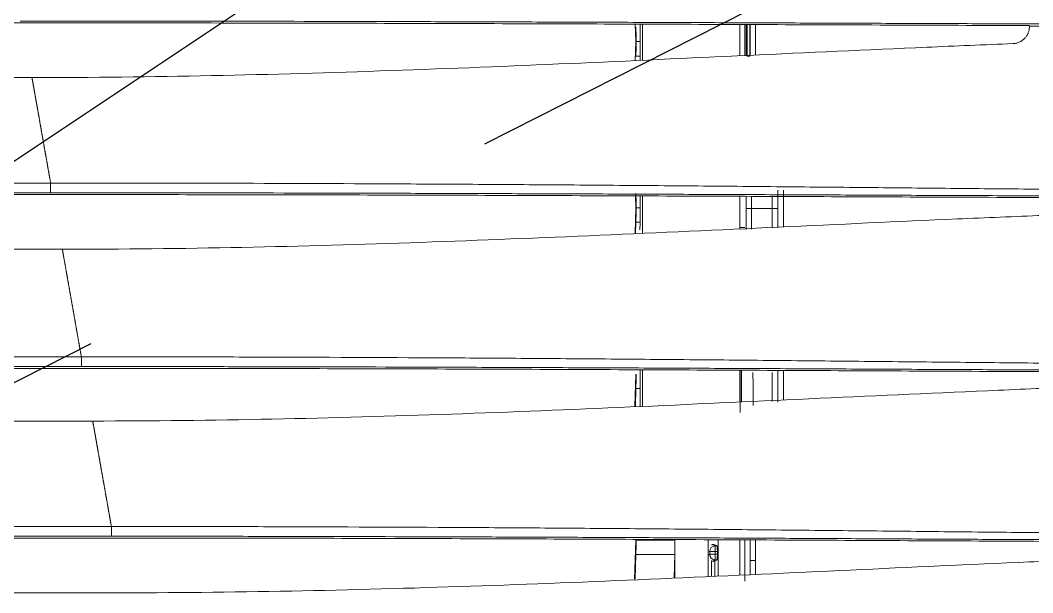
# Model space of a CAD drawing. Header units: inches. Extents: x 3778 to 56227, y -16914 to 35091.
# Drawn here: x 39046.9 to 39138.7, y -10974.3 to -10922.4 of the extents above; entities that cross this region are included whole.
import ezdxf

# ---------------------------------------------------------------- set-up
doc = ezdxf.new("R2010")
doc.units = ezdxf.units.IN
doc.header["$LTSCALE"] = 100
doc.header["$MEASUREMENT"] = 0
doc.linetypes.add('DH-HID2', pattern=[1.2, 0.8, -0.4])
doc.layers.add('2-con', color=2, linetype='Continuous')
doc.layers.add('FU-FURM', color=251, linetype='DH-HID2')
doc.layers.add('mark-B', color=2, linetype='Continuous', lineweight=20)

# ---------------------------------------------------------------- blocks, each defined once
blk = doc.blocks.new('cjscjdeh')
at = {"layer": 'FU-FURM', "color": 8}
for p, q in [((146763.517, 69824.754), (147614.519, 70392.213)), ((147752.518, 70326.214), (146763.517, 69824.754))]:
    blk.add_line(p, q, dxfattribs=at)
blk = doc.blocks.new('무풍1way 일반')
at = {"layer": 'mark-B'}
for p, q in [((-374.704, -83.689), (-234.951, -83.689)), ((-431.054, -88.481), (-431.054, -84.74)), ((-431.054, -88.481), (-431.054, -84.74)), ((-430.593, -85.299), (-430.593, -88.485)), ((-428.625, -88.493), (-428.625, -85.217)), ((-428.315, -85.204), (-428.315, -86.562)), ((-428.014, -86.572), (-428.014, -85.192)), ((-427.719, -88.498), (-427.719, -85.181)), ((-424.707, -88.448), (-424.707, -85.056)), ((-424.63, -85.053), (-424.693, -87.144)), ((-421.178, -87.144), (-421.111, -84.908)), ((-421.165, -88.447), (-421.058, -84.906)), ((-432.025, -86.605), (-432.025, -85.356)), ((-432.025, -86.605), (-432.025, -85.356)), ((-431.523, -85.335), (-431.523, -86.605)), ((-431.523, -85.335), (-431.523, -86.605)), ((-431.523, -86.605), (-432.025, -86.605)), ((-432.025, -86.605), (-432.025, -88.476)), ((-431.523, -86.605), (-432.025, -86.605)), ((-432.025, -86.605), (-432.025, -88.476)), ((-431.523, -88.479), (-431.523, -86.605)), ((-431.523, -88.479), (-431.523, -86.605)), ((-428.315, -86.562), (-428.547, -86.677)), ((-428.363, -86.677), (-428.547, -86.677)), ((-428.127, -86.559), (-428.363, -86.677)), ((-428.363, -86.677), (-428.363, -87.179)), ((-427.719, -87.108), (-427.861, -87.179)), ((-424.693, -87.144), (-421.178, -87.144)), ((-428.555, -87.179), (-428.363, -87.179)), ((-428.555, -87.179), (-428.555, -87.427)), ((-428.363, -87.427), (-428.555, -87.427)), ((-428.547, -87.929), (-428.363, -87.929)), ((-428.547, -87.929), (-428.315, -88.045)), ((-428.363, -87.179), (-427.861, -87.179)), ((-428.363, -87.179), (-428.363, -87.427)), ((-427.861, -87.427), (-428.363, -87.427)), ((-428.363, -87.427), (-428.363, -87.929)), ((-428.363, -87.929), (-428.127, -88.047)), ((-427.861, -87.179), (-427.861, -87.427)), ((-427.861, -87.427), (-427.719, -87.498)), ((-424.707, -88.448), (-421.192, -88.448)), ((-235.049, -88.645), (-373.828, -88.645)), ((-373.642, -88.811), (373.642, -88.811)), ((373.642, -89.695), (-373.642, -89.695)), ((-371.951, -99.253), (-234.951, -99.253)), ((-430.617, -103.856), (-430.617, -100.026)), ((-430.617, -103.856), (-430.617, -100.026)), ((-421.772, -103.896), (-421.772, -100.613)), ((-421.553, -103.897), (-421.553, -100.604)), ((-421.178, -102.206), (-421.129, -100.586)), ((-421.165, -103.509), (-421.077, -100.584)), ((-434.542, -101.149), (-434.542, -103.838)), ((-434.542, -101.149), (-434.542, -103.838)), ((-434.04, -103.84), (-434.04, -101.126)), ((-434.04, -103.84), (-434.04, -101.126)), ((-430.746, -100.981), (-430.741, -103.855)), ((-430.746, -100.981), (-430.741, -103.855)), ((-430.593, -100.976), (-430.593, -103.856)), ((-430.617, -102.203), (-430.593, -102.227)), ((-421.553, -102.206), (-421.178, -102.206)), ((-235.051, -104.024), (-371.108, -104.024)), ((-370.922, -104.189), (370.922, -104.189)), ((370.922, -105.072), (-370.922, -105.072)), ((-369.199, -114.817), (-234.951, -114.817)), ((-421.772, -119.655), (-421.772, -116.29)), ((-421.178, -117.268), (-421.148, -116.264)), ((-421.165, -118.571), (-421.095, -116.262)), ((-434.542, -116.836), (-434.542, -120.162)), ((-434.542, -116.836), (-434.542, -120.162)), ((-434.04, -120.162), (-434.04, -116.813)), ((-434.04, -120.162), (-434.04, -116.813)), ((-431.054, -116.79), (-430.593, -116.79)), ((-431.054, -116.79), (-430.593, -116.79)), ((-430.593, -116.66), (-430.593, -119.619)), ((-421.553, -119.656), (-421.553, -117.133)), ((-421.553, -117.268), (-421.178, -117.268)), ((-421.522, -116.57), (-421.54, -116.778)), ((-433.53, -118.502), (-434.032, -118.502)), ((-434.032, -118.502), (-434.032, -119.604)), ((-433.53, -118.502), (-434.032, -118.502)), ((-434.032, -118.502), (-434.032, -119.604)), ((-433.53, -119.606), (-433.53, -118.502)), ((-431.662, -118.502), (-433.53, -118.502)), ((-433.53, -119.606), (-433.53, -118.502)), ((-431.662, -118.502), (-433.53, -118.502)), ((-431.662, -118.502), (-431.662, -119.613)), ((-431.662, -118.502), (-431.16, -118.502)), ((-431.662, -118.502), (-431.662, -119.613)), ((-431.662, -118.502), (-431.16, -118.502)), ((-431.16, -119.615), (-431.16, -118.502)), ((-431.16, -119.615), (-431.16, -118.502)), ((-421.553, -118.572), (-421.192, -118.572)), ((-421.132, -119.656), (-421.165, -118.571)), ((-235.049, -119.773), (-368.323, -119.773)), ((-368.136, -119.939), (368.136, -119.939)), ((368.136, -120.823), (-368.136, -120.823)), ((-366.446, -130.381), (-234.951, -130.381)), ((-421.772, -135.221), (-421.772, -131.968)), ((-421.553, -135.221), (-421.553, -131.958)), ((-421.165, -133.633), (-421.114, -131.939)), ((-432.025, -132.41), (-432.025, -135.182)), ((-432.025, -132.41), (-432.025, -135.182)), ((-431.523, -135.184), (-431.523, -132.388)), ((-431.523, -135.184), (-431.523, -132.388)), ((-431.265, -132.305), (-431.493, -132.305)), ((-431.265, -132.305), (-431.493, -132.305)), ((-431.493, -132.311), (-431.493, -135.184)), ((-431.493, -132.311), (-431.493, -135.184)), ((-431.265, -135.185), (-431.265, -132.305)), ((-431.265, -135.185), (-431.265, -132.305)), ((-431.247, -132.376), (-431.247, -135.185)), ((-431.247, -132.376), (-431.247, -135.185)), ((-431.16, -135.185), (-431.16, -132.372)), ((-431.16, -135.185), (-431.16, -132.372)), ((-431.054, -135.186), (-431.054, -132.367)), ((-431.054, -135.186), (-431.054, -132.367)), ((-430.593, -132.349), (-430.593, -135.189)), ((-421.553, -132.33), (-421.178, -132.33)), ((-421.553, -133.634), (-421.192, -133.634)), ((-421.117, -135.222), (-421.165, -133.633)), ((-235.049, -135.337), (-365.57, -135.337))]:
    blk.add_line(p, q, dxfattribs=at)
for centre, major_axis, ratio, start_param, end_param in [((-428.363, -87.179), (0.225, -0.449), 0.99981, 1.107255, 2.677899), ((-424.68, -88.448), (0, -1.506), 0.017455, 3.665191, 4.712389), ((-421.165, -88.448), (0, -1.506), 0.017455, 3.665191, 4.712389), ((-428.363, -87.427), (-0.225, -0.449), 0.99981, 0.463693, 2.034337), ((-432.068, -112.86), (0, -18.575), 0.017916, 2.089076, 2.28753), ((-432.068, -112.86), (0, -18.575), 0.017916, 2.089076, 2.28753), ((-434.041, -112.86), (0, -18.073), 0.000394, 2.098791, 2.290284), ((-434.041, -112.86), (0, -18.073), 0.000394, 2.098791, 2.290284), ((-433.539, -112.86), (0, 18.575), 0.000394, 5.23084, 5.404171), ((-433.539, -112.86), (0, 18.575), 0.000394, 5.23084, 5.404171), ((-421.165, -103.51), (0, -1.506), 0.017455, 3.665191, 4.712389), ((-434.036, -118.502), (0, -9.539), 0.000394, 1.570796, 1.751471), ((-434.036, -118.502), (0, -9.539), 0.000394, 1.570796, 1.751471), ((-433.534, -118.502), (0, 10.041), 0.000394, 4.712389, 4.887435), ((-433.534, -118.502), (0, 10.041), 0.000394, 4.712389, 4.887435), ((-431.846, -118.502), (0, -10.041), 0.018308, 1.570796, 1.757918), ((-431.846, -118.502), (0, -10.041), 0.018308, 1.570796, 1.757918), ((-431.344, -118.502), (0, -10.543), 0.017455, 1.570796, 1.751234), ((-431.344, -118.502), (0, -10.543), 0.017455, 1.570796, 1.751234), ((-421.165, -118.572), (0, -1.506), 0.017455, 3.665191, 4.712389), ((-421.165, -118.572), (0, -1.506), 0.017455, 4.712389, 5.759587), ((-421.165, -133.634), (0, -1.506), 0.017455, 3.665191, 4.712389), ((-421.165, -133.634), (0, -1.506), 0.017455, 4.712389, 5.759587)]:
    blk.add_ellipse(centre, major_axis=major_axis, ratio=ratio, start_param=start_param, end_param=end_param, dxfattribs=at)
for points, knots in [([(-374.704, -83.689), (-380.127, -83.689), (-390.972, -83.815), (-407.212, -84.286), (-423.421, -84.945), (-439.611, -85.698), (-453.003, -86.32), (-461.005, -86.658), (-463.608, -86.762)], [0, 0, 0, 0, 0.182428, 0.364856, 0.547284, 0.729713, 0.912141, 1, 1, 1, 1]), ([(-428.546, -86.677), (-428.547, -86.677), (-428.547, -86.677), (-428.547, -86.678), (-428.547, -86.679), (-428.547, -86.68), (-428.547, -86.681), (-428.548, -86.682), (-428.548, -86.684), (-428.548, -86.685), (-428.548, -86.687), (-428.548, -86.689), (-428.548, -86.692), (-428.549, -86.694), (-428.549, -86.697), (-428.549, -86.699), (-428.549, -86.702), (-428.549, -86.705), (-428.549, -86.708), (-428.55, -86.712), (-428.55, -86.715), (-428.55, -86.718), (-428.55, -86.722), (-428.55, -86.726), (-428.55, -86.729), (-428.55, -86.733), (-428.551, -86.737), (-428.551, -86.741), (-428.551, -86.745), (-428.551, -86.749), (-428.551, -86.753), (-428.551, -86.758), (-428.551, -86.762), (-428.551, -86.766), (-428.552, -86.77), (-428.552, -86.774), (-428.552, -86.779), (-428.552, -86.783), (-428.552, -86.787), (-428.552, -86.792), (-428.552, -86.796), (-428.552, -86.8), (-428.552, -86.805), (-428.552, -86.809), (-428.552, -86.813), (-428.553, -86.817), (-428.553, -86.822), (-428.553, -86.83), (-428.553, -86.843), (-428.553, -86.862), (-428.554, -86.881), (-428.554, -86.9), (-428.554, -86.92), (-428.554, -86.94), (-428.554, -86.961), (-428.555, -86.982), (-428.555, -87.004), (-428.555, -87.025), (-428.555, -87.047), (-428.555, -87.069), (-428.555, -87.091), (-428.555, -87.113), (-428.555, -87.135), (-428.555, -87.157), (-428.555, -87.172), (-428.555, -87.179)], [0, 0, 0, 0, 0.014183, 0.028219, 0.042108, 0.055849, 0.069444, 0.082891, 0.09619, 0.109343, 0.122348, 0.135206, 0.147917, 0.160481, 0.172897, 0.185166, 0.197288, 0.209263, 0.22109, 0.23277, 0.244303, 0.255689, 0.266927, 0.278018, 0.288962, 0.299759, 0.310409, 0.320911, 0.331266, 0.341473, 0.351534, 0.361447, 0.371213, 0.380832, 0.390304, 0.399628, 0.408805, 0.417835, 0.426717, 0.435453, 0.444041, 0.452482, 0.460775, 0.468922, 0.476921, 0.484773, 0.492478, 0.500035, 0.530939, 0.561655, 0.592185, 0.622529, 0.652685, 0.682655, 0.712438, 0.742034, 0.771443, 0.800666, 0.829702, 0.858552, 0.887215, 0.915691, 0.943981, 0.972084, 1, 1, 1, 1]), ([(-428.315, -86.562), (-428.315, -86.561), (-428.31, -86.561), (-428.292, -86.561), (-428.279, -86.561), (-428.246, -86.56), (-428.225, -86.56), (-428.18, -86.56), (-428.154, -86.559), (-428.127, -86.559)], [0, 0, 0, 0, 0.25, 0.25, 0.5, 0.5, 0.75, 0.75, 1, 1, 1, 1]), ([(-428.127, -86.559), (-428.125, -86.559), (-428.12, -86.559), (-428.113, -86.559), (-428.106, -86.56), (-428.098, -86.561), (-428.089, -86.561), (-428.08, -86.562), (-428.07, -86.564), (-428.057, -86.566), (-428.043, -86.568), (-428.028, -86.57), (-428.019, -86.571), (-428.014, -86.572)], [0, 0, 0, 0, 0.060365, 0.124378, 0.192073, 0.263482, 0.338628, 0.417534, 0.500218, 0.625066, 0.749977, 0.874955, 1, 1, 1, 1]), ([(-428.555, -87.427), (-428.555, -87.431), (-428.555, -87.438), (-428.555, -87.449), (-428.555, -87.459), (-428.555, -87.47), (-428.555, -87.481), (-428.555, -87.491), (-428.555, -87.502), (-428.555, -87.513), (-428.555, -87.523), (-428.555, -87.534), (-428.555, -87.545), (-428.555, -87.555), (-428.555, -87.566), (-428.555, -87.577), (-428.555, -87.587), (-428.555, -87.598), (-428.555, -87.608), (-428.555, -87.619), (-428.554, -87.629), (-428.554, -87.639), (-428.554, -87.649), (-428.554, -87.66), (-428.554, -87.67), (-428.554, -87.68), (-428.554, -87.689), (-428.554, -87.699), (-428.554, -87.709), (-428.554, -87.718), (-428.553, -87.728), (-428.553, -87.737), (-428.553, -87.746), (-428.553, -87.755), (-428.553, -87.764), (-428.553, -87.772), (-428.553, -87.781), (-428.553, -87.79), (-428.552, -87.799), (-428.552, -87.808), (-428.552, -87.817), (-428.552, -87.826), (-428.552, -87.835), (-428.551, -87.843), (-428.551, -87.852), (-428.551, -87.861), (-428.551, -87.869), (-428.55, -87.877), (-428.55, -87.885), (-428.55, -87.892), (-428.549, -87.899), (-428.549, -87.906), (-428.549, -87.911), (-428.548, -87.916), (-428.548, -87.921), (-428.548, -87.924), (-428.547, -87.927), (-428.547, -87.929), (-428.547, -87.929), (-428.546, -87.929)], [0, 0, 0, 0, 0.013534, 0.027113, 0.040736, 0.054403, 0.068114, 0.081869, 0.095669, 0.109512, 0.1234, 0.137332, 0.151308, 0.165329, 0.179393, 0.193502, 0.207655, 0.221852, 0.236093, 0.250379, 0.264708, 0.279082, 0.2935, 0.307962, 0.322469, 0.337019, 0.351614, 0.366253, 0.380936, 0.395664, 0.410435, 0.425251, 0.440111, 0.455015, 0.469964, 0.484956, 0.499993, 0.515958, 0.532567, 0.54982, 0.567717, 0.586258, 0.605443, 0.625272, 0.645746, 0.666863, 0.688625, 0.71103, 0.73408, 0.757774, 0.782112, 0.807094, 0.83272, 0.85899, 0.885904, 0.913462, 0.941664, 0.97051, 1, 1, 1, 1]), ([(-428.127, -88.047), (-428.154, -88.047), (-428.18, -88.047), (-428.225, -88.047), (-428.246, -88.046), (-428.279, -88.046), (-428.292, -88.046), (-428.31, -88.045), (-428.315, -88.045), (-428.315, -88.045)], [0, 0, 0, 0, 0.25, 0.25, 0.5, 0.5, 0.75, 0.75, 1, 1, 1, 1]), ([(-428.014, -88.035), (-428.017, -88.035), (-428.022, -88.036), (-428.03, -88.037), (-428.039, -88.038), (-428.047, -88.039), (-428.055, -88.04), (-428.063, -88.042), (-428.072, -88.043), (-428.083, -88.045), (-428.094, -88.046), (-428.105, -88.047), (-428.116, -88.047), (-428.123, -88.047), (-428.127, -88.047)], [0, 0, 0, 0, 0.071251, 0.142546, 0.213886, 0.285274, 0.35671, 0.428197, 0.499737, 0.60017, 0.70031, 0.80026, 0.900123, 1, 1, 1, 1]), ([(-373.642, -89.695), (-373.727, -89.695), (-373.812, -89.695), (-373.982, -89.695), (-374.238, -89.695), (-374.834, -89.695), (-376.026, -89.695), (-378.409, -89.694), (-380.452, -89.691), (-384.537, -89.685), (-387.259, -89.678), (-395.426, -89.653), (-400.868, -89.629), (-409.028, -89.581), (-411.748, -89.563), (-417.186, -89.525), (-419.905, -89.504), (-425.342, -89.459), (-428.06, -89.434), (-433.494, -89.384), (-436.211, -89.357), (-441.644, -89.303), (-444.361, -89.274), (-449.794, -89.218), (-452.51, -89.189), (-457.943, -89.133), (-460.66, -89.105), (-466.095, -89.052), (-468.813, -89.027), (-476.967, -88.956), (-482.406, -88.916), (-490.569, -88.873), (-493.29, -88.862), (-498.736, -88.846), (-501.46, -88.841), (-504.185, -88.841)], [0, 0, 0, 0, 0.001953, 0.001953, 0.003906, 0.007812, 0.015625, 0.03125, 0.0625, 0.0625, 0.125, 0.125, 0.25, 0.25, 0.3125, 0.3125, 0.375, 0.375, 0.4375, 0.4375, 0.5, 0.5, 0.5625, 0.5625, 0.625, 0.625, 0.6875, 0.6875, 0.75, 0.75, 0.875, 0.875, 0.9375, 0.9375, 1, 1, 1, 1]), ([(-491.123, -88.372), (-486.221, -88.382), (-481.323, -88.398), (-471.532, -88.436), (-466.64, -88.458), (-459.302, -88.494), (-456.857, -88.506), (-451.967, -88.532), (-449.522, -88.544), (-444.633, -88.57), (-442.188, -88.583), (-437.298, -88.609), (-432.408, -88.634), (-427.517, -88.659), (-422.625, -88.682), (-420.179, -88.693), (-415.285, -88.714), (-412.837, -88.725), (-407.942, -88.743), (-405.494, -88.752), (-398.148, -88.776), (-393.25, -88.789), (-385.899, -88.802), (-383.449, -88.805), (-378.546, -88.81), (-376.094, -88.811), (-373.642, -88.811)], [0, 0, 0, 0, 0.125, 0.125, 0.25, 0.25, 0.3125, 0.3125, 0.375, 0.375, 0.4375, 0.4375, 0.5, 0.5625, 0.5625, 0.625, 0.625, 0.6875, 0.6875, 0.75, 0.75, 0.875, 0.875, 0.9375, 0.9375, 1, 1, 1, 1]), ([(-465.062, -88.315), (-461.263, -88.332), (-457.464, -88.35), (-449.868, -88.388), (-446.07, -88.407), (-438.475, -88.445), (-434.677, -88.464), (-427.08, -88.501), (-423.281, -88.519), (-415.681, -88.551), (-411.88, -88.566), (-404.276, -88.593), (-400.473, -88.605), (-392.864, -88.624), (-389.058, -88.632), (-383.347, -88.64), (-381.443, -88.642), (-377.636, -88.644), (-375.732, -88.645), (-373.828, -88.645)], [0, 0, 0, 0, 0.125, 0.125, 0.25, 0.25, 0.375, 0.375, 0.5, 0.5, 0.625, 0.625, 0.75, 0.75, 0.875, 0.875, 0.9375, 0.9375, 1, 1, 1, 1]), ([(-373.642, -88.811), (-373.642, -88.815), (-373.642, -88.825), (-373.642, -88.861), (-373.642, -88.886), (-373.642, -88.946), (-373.642, -88.983), (-373.642, -89.064), (-373.642, -89.109), (-373.642, -89.203), (-373.642, -89.252), (-373.642, -89.352), (-373.642, -89.401), (-373.642, -89.497), (-373.642, -89.542), (-373.642, -89.626), (-373.642, -89.663), (-373.642, -89.695)], [0, 0, 0, 0, 0.125, 0.125, 0.25, 0.25, 0.375, 0.375, 0.5, 0.5, 0.625, 0.625, 0.75, 0.75, 0.875, 0.875, 1, 1, 1, 1]), ([(-373.642, -89.695), (-373.637, -89.726), (-373.626, -89.787), (-373.609, -89.879), (-373.593, -89.97), (-373.577, -90.062), (-373.561, -90.153), (-373.545, -90.244), (-373.529, -90.334), (-373.513, -90.425), (-373.497, -90.515), (-373.481, -90.605), (-373.465, -90.695), (-373.449, -90.785), (-373.433, -90.875), (-373.418, -90.964), (-373.402, -91.053), (-373.386, -91.142), (-373.37, -91.231), (-373.355, -91.319), (-373.339, -91.408), (-373.323, -91.496), (-373.308, -91.584), (-373.292, -91.671), (-373.277, -91.759), (-373.261, -91.846), (-373.246, -91.934), (-373.231, -92.021), (-373.215, -92.107), (-373.2, -92.194), (-373.185, -92.28), (-373.169, -92.367), (-373.154, -92.453), (-373.139, -92.538), (-373.124, -92.624), (-373.109, -92.709), (-373.094, -92.795), (-373.079, -92.88), (-373.064, -92.964), (-373.049, -93.049), (-373.034, -93.133), (-373.019, -93.218), (-373.004, -93.302), (-372.989, -93.386), (-372.974, -93.469), (-372.96, -93.553), (-372.945, -93.636), (-372.93, -93.719), (-372.916, -93.802), (-372.901, -93.885), (-372.886, -93.967), (-372.872, -94.049), (-372.857, -94.131), (-372.843, -94.213), (-372.828, -94.295), (-372.814, -94.376), (-372.8, -94.458), (-372.785, -94.539), (-372.771, -94.62), (-372.757, -94.701), (-372.742, -94.781), (-372.728, -94.861), (-372.714, -94.941), (-372.7, -95.021), (-372.686, -95.101), (-372.672, -95.181), (-372.658, -95.26), (-372.644, -95.339), (-372.63, -95.418), (-372.616, -95.497), (-372.602, -95.575), (-372.588, -95.654), (-372.574, -95.732), (-372.56, -95.81), (-372.547, -95.888), (-372.533, -95.965), (-372.519, -96.043), (-372.506, -96.12), (-372.492, -96.197), (-372.478, -96.274), (-372.465, -96.35), (-372.451, -96.427), (-372.438, -96.503), (-372.424, -96.579), (-372.411, -96.655), (-372.398, -96.73), (-372.384, -96.806), (-372.371, -96.881), (-372.358, -96.956), (-372.345, -97.031), (-372.331, -97.105), (-372.318, -97.18), (-372.305, -97.254), (-372.292, -97.328), (-372.279, -97.402), (-372.266, -97.476), (-372.253, -97.549), (-372.24, -97.622), (-372.227, -97.695), (-372.214, -97.768), (-372.201, -97.841), (-372.188, -97.913), (-372.176, -97.986), (-372.163, -98.058), (-372.15, -98.13), (-372.137, -98.201), (-372.125, -98.273), (-372.112, -98.344), (-372.1, -98.415), (-372.087, -98.486), (-372.075, -98.557), (-372.062, -98.628), (-372.05, -98.698), (-372.037, -98.768), (-372.025, -98.838), (-372.013, -98.908), (-372, -98.977), (-371.988, -99.047), (-371.976, -99.116), (-371.964, -99.185), (-371.955, -99.23), (-371.951, -99.253)], [0, 0, 0, 0, 0.008436, 0.01687, 0.025302, 0.033734, 0.042163, 0.050592, 0.059019, 0.067445, 0.075869, 0.084292, 0.092714, 0.101135, 0.109554, 0.117972, 0.126389, 0.134805, 0.14322, 0.151634, 0.160046, 0.168458, 0.176868, 0.185278, 0.193686, 0.202094, 0.2105, 0.218906, 0.227311, 0.235715, 0.244118, 0.252521, 0.260922, 0.269323, 0.277723, 0.286122, 0.294521, 0.302919, 0.311316, 0.319713, 0.328109, 0.336505, 0.3449, 0.353294, 0.361688, 0.370082, 0.378475, 0.386867, 0.395259, 0.403651, 0.412043, 0.420434, 0.428825, 0.437215, 0.445606, 0.453996, 0.462386, 0.470775, 0.479165, 0.487554, 0.495943, 0.504333, 0.512722, 0.521111, 0.5295, 0.537889, 0.546278, 0.554667, 0.563056, 0.571445, 0.579835, 0.588225, 0.596614, 0.605004, 0.613394, 0.621785, 0.630176, 0.638567, 0.646958, 0.65535, 0.663742, 0.672134, 0.680527, 0.68892, 0.697314, 0.705708, 0.714103, 0.722498, 0.730894, 0.73929, 0.747687, 0.756085, 0.764483, 0.772882, 0.781282, 0.789683, 0.798084, 0.806486, 0.814888, 0.823292, 0.831696, 0.840102, 0.848508, 0.856915, 0.865323, 0.873732, 0.882142, 0.890553, 0.898965, 0.907378, 0.915793, 0.924208, 0.932624, 0.941042, 0.949461, 0.957881, 0.966302, 0.974725, 0.983148, 0.991574, 1, 1, 1, 1]), ([(-371.951, -99.253), (-377.376, -99.253), (-388.224, -99.379), (-404.466, -99.85), (-420.673, -100.509), (-436.858, -101.262), (-450.248, -101.884), (-458.251, -102.222), (-460.855, -102.326)], [0, 0, 0, 0, 0.182418, 0.364836, 0.547254, 0.729672, 0.91209, 1, 1, 1, 1]), ([(-370.922, -105.072), (-371.007, -105.072), (-371.093, -105.072), (-371.263, -105.072), (-371.519, -105.072), (-372.115, -105.072), (-373.308, -105.072), (-375.693, -105.071), (-377.738, -105.068), (-381.826, -105.062), (-384.551, -105.056), (-392.724, -105.031), (-398.171, -105.007), (-406.339, -104.961), (-409.062, -104.944), (-414.506, -104.906), (-417.227, -104.885), (-422.669, -104.841), (-425.39, -104.818), (-430.83, -104.769), (-433.55, -104.743), (-438.989, -104.69), (-441.708, -104.662), (-447.147, -104.607), (-449.866, -104.579), (-455.306, -104.524), (-458.025, -104.497), (-463.466, -104.446), (-466.187, -104.421), (-474.35, -104.352), (-479.793, -104.313), (-487.964, -104.272), (-490.688, -104.261), (-496.139, -104.246), (-498.865, -104.242), (-501.592, -104.241)], [0, 0, 0, 0, 0.001953, 0.001953, 0.003906, 0.007812, 0.015625, 0.03125, 0.0625, 0.0625, 0.125, 0.125, 0.25, 0.25, 0.3125, 0.3125, 0.375, 0.375, 0.4375, 0.4375, 0.5, 0.5, 0.5625, 0.5625, 0.625, 0.625, 0.6875, 0.6875, 0.75, 0.75, 0.875, 0.875, 0.9375, 0.9375, 1, 1, 1, 1]), ([(-488.382, -103.771), (-483.482, -103.781), (-478.585, -103.796), (-468.796, -103.832), (-463.904, -103.853), (-456.567, -103.887), (-454.122, -103.899), (-449.233, -103.923), (-446.788, -103.935), (-441.899, -103.959), (-437.01, -103.984), (-429.675, -104.02), (-424.785, -104.043), (-419.893, -104.066), (-417.447, -104.076), (-412.554, -104.097), (-410.107, -104.106), (-405.213, -104.124), (-402.765, -104.133), (-395.421, -104.155), (-390.524, -104.168), (-383.176, -104.18), (-380.726, -104.183), (-375.825, -104.188), (-373.374, -104.189), (-370.922, -104.189)], [0, 0, 0, 0, 0.125, 0.125, 0.25, 0.25, 0.3125, 0.3125, 0.375, 0.375, 0.4375, 0.5, 0.5625, 0.5625, 0.625, 0.625, 0.6875, 0.6875, 0.75, 0.75, 0.875, 0.875, 0.9375, 0.9375, 1, 1, 1, 1]), ([(-462.299, -103.709), (-458.5, -103.725), (-454.703, -103.743), (-447.11, -103.778), (-443.314, -103.796), (-435.721, -103.833), (-431.925, -103.851), (-424.331, -103.885), (-420.533, -103.902), (-412.936, -103.933), (-409.137, -103.948), (-401.537, -103.974), (-397.736, -103.985), (-390.132, -104.003), (-386.328, -104.011), (-381.572, -104.017), (-380.621, -104.018), (-378.718, -104.02), (-377.767, -104.021), (-374.913, -104.023), (-373.01, -104.024), (-371.108, -104.024)], [0, 0, 0, 0, 0.125, 0.125, 0.25, 0.25, 0.375, 0.375, 0.5, 0.5, 0.625, 0.625, 0.75, 0.75, 0.875, 0.875, 0.90625, 0.90625, 0.9375, 0.9375, 1, 1, 1, 1]), ([(-370.922, -104.189), (-370.922, -104.193), (-370.922, -104.203), (-370.922, -104.239), (-370.922, -104.263), (-370.922, -104.324), (-370.922, -104.36), (-370.922, -104.441), (-370.922, -104.486), (-370.922, -104.58), (-370.922, -104.629), (-370.922, -104.728), (-370.922, -104.778), (-370.922, -104.873), (-370.922, -104.919), (-370.922, -105.002), (-370.922, -105.04), (-370.922, -105.072)], [0, 0, 0, 0, 0.125, 0.125, 0.25, 0.25, 0.375, 0.375, 0.5, 0.5, 0.625, 0.625, 0.75, 0.75, 0.875, 0.875, 1, 1, 1, 1]), ([(-370.922, -105.072), (-370.917, -105.104), (-370.906, -105.166), (-370.889, -105.26), (-370.873, -105.353), (-370.856, -105.446), (-370.84, -105.539), (-370.823, -105.632), (-370.807, -105.725), (-370.79, -105.817), (-370.774, -105.91), (-370.758, -106.002), (-370.742, -106.093), (-370.725, -106.185), (-370.709, -106.277), (-370.693, -106.368), (-370.677, -106.459), (-370.661, -106.55), (-370.645, -106.64), (-370.629, -106.731), (-370.613, -106.821), (-370.597, -106.911), (-370.581, -107.001), (-370.565, -107.09), (-370.55, -107.18), (-370.534, -107.269), (-370.518, -107.358), (-370.502, -107.446), (-370.487, -107.535), (-370.471, -107.623), (-370.455, -107.712), (-370.44, -107.8), (-370.424, -107.887), (-370.409, -107.975), (-370.393, -108.062), (-370.378, -108.149), (-370.363, -108.236), (-370.347, -108.323), (-370.332, -108.41), (-370.317, -108.496), (-370.301, -108.582), (-370.286, -108.668), (-370.271, -108.754), (-370.256, -108.839), (-370.241, -108.925), (-370.226, -109.01), (-370.211, -109.095), (-370.196, -109.18), (-370.181, -109.264), (-370.166, -109.348), (-370.151, -109.433), (-370.136, -109.516), (-370.121, -109.6), (-370.107, -109.684), (-370.092, -109.767), (-370.077, -109.85), (-370.063, -109.933), (-370.048, -110.016), (-370.033, -110.098), (-370.019, -110.181), (-370.004, -110.263), (-369.99, -110.345), (-369.975, -110.426), (-369.961, -110.508), (-369.947, -110.589), (-369.932, -110.67), (-369.918, -110.751), (-369.904, -110.832), (-369.889, -110.912), (-369.875, -110.992), (-369.861, -111.072), (-369.847, -111.152), (-369.833, -111.232), (-369.819, -111.311), (-369.805, -111.391), (-369.791, -111.47), (-369.777, -111.549), (-369.763, -111.627), (-369.749, -111.706), (-369.735, -111.784), (-369.721, -111.862), (-369.708, -111.94), (-369.694, -112.017), (-369.68, -112.095), (-369.667, -112.172), (-369.653, -112.249), (-369.639, -112.326), (-369.626, -112.403), (-369.612, -112.479), (-369.599, -112.555), (-369.585, -112.631), (-369.572, -112.707), (-369.559, -112.783), (-369.545, -112.858), (-369.532, -112.933), (-369.519, -113.008), (-369.505, -113.083), (-369.492, -113.158), (-369.479, -113.232), (-369.466, -113.306), (-369.453, -113.38), (-369.44, -113.454), (-369.427, -113.528), (-369.414, -113.601), (-369.401, -113.674), (-369.388, -113.747), (-369.375, -113.82), (-369.362, -113.892), (-369.349, -113.965), (-369.337, -114.037), (-369.324, -114.109), (-369.311, -114.181), (-369.299, -114.252), (-369.286, -114.324), (-369.273, -114.395), (-369.261, -114.466), (-369.248, -114.536), (-369.236, -114.607), (-369.223, -114.677), (-369.211, -114.747), (-369.203, -114.794), (-369.199, -114.817)], [0, 0, 0, 0, 0.008438, 0.016875, 0.02531, 0.033743, 0.042175, 0.050606, 0.059035, 0.067462, 0.075889, 0.084314, 0.092737, 0.10116, 0.109581, 0.118001, 0.126419, 0.134836, 0.143253, 0.151668, 0.160081, 0.168494, 0.176906, 0.185317, 0.193726, 0.202135, 0.210542, 0.218949, 0.227355, 0.235759, 0.244163, 0.252566, 0.260968, 0.26937, 0.27777, 0.28617, 0.294569, 0.302968, 0.311365, 0.319762, 0.328159, 0.336554, 0.344949, 0.353344, 0.361738, 0.370132, 0.378525, 0.386917, 0.395309, 0.403701, 0.412092, 0.420483, 0.428874, 0.437264, 0.445654, 0.454044, 0.462434, 0.470823, 0.479212, 0.487601, 0.49599, 0.504379, 0.512767, 0.521156, 0.529544, 0.537933, 0.546321, 0.55471, 0.563098, 0.571487, 0.579875, 0.588264, 0.596653, 0.605043, 0.613432, 0.621822, 0.630212, 0.638602, 0.646992, 0.655383, 0.663774, 0.672166, 0.680558, 0.68895, 0.697343, 0.705737, 0.71413, 0.722525, 0.73092, 0.739315, 0.747711, 0.756108, 0.764506, 0.772904, 0.781303, 0.789702, 0.798102, 0.806503, 0.814905, 0.823308, 0.831712, 0.840116, 0.848521, 0.856928, 0.865335, 0.873743, 0.882152, 0.890562, 0.898974, 0.907386, 0.915799, 0.924214, 0.93263, 0.941047, 0.949465, 0.957884, 0.966305, 0.974727, 0.98315, 0.991574, 1, 1, 1, 1]), ([(-369.199, -114.817), (-374.625, -114.817), (-385.477, -114.943), (-401.72, -115.414), (-417.924, -116.073), (-434.105, -116.826), (-447.493, -117.448), (-455.497, -117.786), (-458.102, -117.89)], [0, 0, 0, 0, 0.182407, 0.364815, 0.547222, 0.72963, 0.912037, 1, 1, 1, 1]), ([(-421.54, -116.778), (-421.54, -116.781), (-421.54, -116.785), (-421.541, -116.793), (-421.542, -116.801), (-421.542, -116.808), (-421.543, -116.816), (-421.543, -116.824), (-421.544, -116.833), (-421.544, -116.841), (-421.545, -116.849), (-421.545, -116.857), (-421.546, -116.866), (-421.546, -116.875), (-421.547, -116.883), (-421.547, -116.892), (-421.548, -116.901), (-421.548, -116.91), (-421.548, -116.919), (-421.549, -116.928), (-421.549, -116.937), (-421.549, -116.946), (-421.55, -116.955), (-421.55, -116.964), (-421.55, -116.974), (-421.551, -116.983), (-421.551, -116.992), (-421.551, -117.001), (-421.551, -117.011), (-421.551, -117.02), (-421.552, -117.03), (-421.552, -117.039), (-421.552, -117.048), (-421.552, -117.058), (-421.552, -117.067), (-421.552, -117.077), (-421.552, -117.086), (-421.553, -117.096), (-421.553, -117.105), (-421.553, -117.114), (-421.553, -117.124), (-421.553, -117.13), (-421.553, -117.133)], [0, 0, 0, 0, 0.026365, 0.052659, 0.078883, 0.105036, 0.131119, 0.157131, 0.183073, 0.208944, 0.234745, 0.260475, 0.286136, 0.311726, 0.337246, 0.362696, 0.388076, 0.413386, 0.438627, 0.463797, 0.488898, 0.513928, 0.53889, 0.563781, 0.588603, 0.613356, 0.638039, 0.662653, 0.687198, 0.711673, 0.736079, 0.760416, 0.784684, 0.808883, 0.833013, 0.857074, 0.881067, 0.904991, 0.928846, 0.952632, 0.97635, 1, 1, 1, 1]), ([(-368.136, -120.823), (-368.221, -120.823), (-368.307, -120.823), (-368.477, -120.823), (-368.732, -120.823), (-369.328, -120.823), (-370.519, -120.823), (-372.901, -120.822), (-374.942, -120.82), (-379.025, -120.814), (-381.746, -120.808), (-389.909, -120.786), (-395.349, -120.764), (-403.508, -120.721), (-406.227, -120.706), (-411.665, -120.671), (-414.384, -120.652), (-419.821, -120.611), (-422.539, -120.589), (-427.974, -120.543), (-430.691, -120.519), (-436.125, -120.469), (-438.842, -120.443), (-444.276, -120.391), (-446.993, -120.365), (-452.427, -120.313), (-455.144, -120.287), (-460.579, -120.238), (-463.297, -120.215), (-471.451, -120.15), (-476.889, -120.113), (-485.049, -120.074), (-487.77, -120.063), (-493.213, -120.049), (-495.935, -120.045), (-498.658, -120.044)], [0, 0, 0, 0, 0.001953, 0.001953, 0.003906, 0.007812, 0.015625, 0.03125, 0.0625, 0.0625, 0.125, 0.125, 0.25, 0.25, 0.3125, 0.3125, 0.375, 0.375, 0.4375, 0.4375, 0.5, 0.5, 0.5625, 0.5625, 0.625, 0.625, 0.6875, 0.6875, 0.75, 0.75, 0.875, 0.875, 0.9375, 0.9375, 1, 1, 1, 1]), ([(-485.605, -119.572), (-480.706, -119.581), (-475.809, -119.594), (-466.02, -119.626), (-461.127, -119.644), (-453.79, -119.675), (-451.344, -119.685), (-446.453, -119.706), (-444.008, -119.717), (-439.117, -119.739), (-434.227, -119.761), (-426.89, -119.792), (-421.998, -119.813), (-417.106, -119.832), (-414.659, -119.841), (-409.765, -119.859), (-407.318, -119.868), (-402.423, -119.883), (-399.975, -119.89), (-392.631, -119.91), (-387.734, -119.921), (-380.387, -119.931), (-377.937, -119.934), (-373.037, -119.938), (-370.587, -119.939), (-368.136, -119.939)], [0, 0, 0, 0, 0.125, 0.125, 0.25, 0.25, 0.3125, 0.3125, 0.375, 0.375, 0.4375, 0.5, 0.5625, 0.5625, 0.625, 0.625, 0.6875, 0.6875, 0.75, 0.75, 0.875, 0.875, 0.9375, 0.9375, 1, 1, 1, 1]), ([(-459.564, -119.5), (-455.764, -119.514), (-451.964, -119.53), (-444.365, -119.561), (-440.566, -119.577), (-432.968, -119.609), (-429.169, -119.624), (-421.569, -119.655), (-417.769, -119.669), (-410.168, -119.696), (-406.366, -119.709), (-398.762, -119.731), (-394.959, -119.74), (-387.351, -119.756), (-383.546, -119.762), (-377.838, -119.769), (-375.935, -119.77), (-372.129, -119.772), (-370.226, -119.773), (-368.323, -119.773)], [0, 0, 0, 0, 0.125, 0.125, 0.25, 0.25, 0.375, 0.375, 0.5, 0.5, 0.625, 0.625, 0.75, 0.75, 0.875, 0.875, 0.9375, 0.9375, 1, 1, 1, 1]), ([(-368.136, -119.939), (-368.136, -119.943), (-368.136, -119.953), (-368.136, -119.989), (-368.136, -120.014), (-368.136, -120.074), (-368.136, -120.111), (-368.136, -120.192), (-368.136, -120.237), (-368.136, -120.331), (-368.136, -120.38), (-368.136, -120.48), (-368.136, -120.529), (-368.136, -120.625), (-368.136, -120.67), (-368.136, -120.754), (-368.136, -120.791), (-368.136, -120.823)], [0, 0, 0, 0, 0.125, 0.125, 0.25, 0.25, 0.375, 0.375, 0.5, 0.5, 0.625, 0.625, 0.75, 0.75, 0.875, 0.875, 1, 1, 1, 1]), ([(-368.136, -120.823), (-368.131, -120.854), (-368.12, -120.915), (-368.104, -121.007), (-368.088, -121.098), (-368.072, -121.19), (-368.056, -121.281), (-368.039, -121.372), (-368.023, -121.462), (-368.007, -121.553), (-367.991, -121.643), (-367.975, -121.733), (-367.96, -121.823), (-367.944, -121.913), (-367.928, -122.003), (-367.912, -122.092), (-367.896, -122.181), (-367.881, -122.27), (-367.865, -122.359), (-367.849, -122.447), (-367.834, -122.536), (-367.818, -122.624), (-367.802, -122.712), (-367.787, -122.799), (-367.771, -122.887), (-367.756, -122.974), (-367.741, -123.062), (-367.725, -123.149), (-367.71, -123.235), (-367.695, -123.322), (-367.679, -123.408), (-367.664, -123.495), (-367.649, -123.581), (-367.634, -123.666), (-367.618, -123.752), (-367.603, -123.837), (-367.588, -123.923), (-367.573, -124.008), (-367.558, -124.092), (-367.543, -124.177), (-367.528, -124.261), (-367.513, -124.346), (-367.499, -124.43), (-367.484, -124.514), (-367.469, -124.597), (-367.454, -124.681), (-367.439, -124.764), (-367.425, -124.847), (-367.41, -124.93), (-367.395, -125.013), (-367.381, -125.095), (-367.366, -125.177), (-367.352, -125.259), (-367.337, -125.341), (-367.323, -125.423), (-367.308, -125.504), (-367.294, -125.586), (-367.28, -125.667), (-367.265, -125.748), (-367.251, -125.829), (-367.237, -125.909), (-367.223, -125.989), (-367.209, -126.069), (-367.194, -126.149), (-367.18, -126.229), (-367.166, -126.309), (-367.152, -126.388), (-367.138, -126.467), (-367.124, -126.546), (-367.11, -126.625), (-367.096, -126.703), (-367.083, -126.782), (-367.069, -126.86), (-367.055, -126.938), (-367.041, -127.016), (-367.027, -127.093), (-367.014, -127.171), (-367, -127.248), (-366.987, -127.325), (-366.973, -127.402), (-366.959, -127.478), (-366.946, -127.555), (-366.932, -127.631), (-366.919, -127.707), (-366.906, -127.783), (-366.892, -127.858), (-366.879, -127.934), (-366.866, -128.009), (-366.852, -128.084), (-366.839, -128.159), (-366.826, -128.233), (-366.813, -128.308), (-366.8, -128.382), (-366.786, -128.456), (-366.773, -128.53), (-366.76, -128.604), (-366.747, -128.677), (-366.734, -128.75), (-366.721, -128.823), (-366.709, -128.896), (-366.696, -128.969), (-366.683, -129.041), (-366.67, -129.114), (-366.657, -129.186), (-366.645, -129.258), (-366.632, -129.329), (-366.619, -129.401), (-366.607, -129.472), (-366.594, -129.543), (-366.582, -129.614), (-366.569, -129.685), (-366.557, -129.756), (-366.544, -129.826), (-366.532, -129.896), (-366.519, -129.966), (-366.507, -130.036), (-366.495, -130.105), (-366.483, -130.175), (-366.47, -130.244), (-366.458, -130.313), (-366.45, -130.358), (-366.446, -130.381)], [0, 0, 0, 0, 0.008436, 0.01687, 0.025302, 0.033734, 0.042163, 0.050592, 0.059019, 0.067445, 0.075869, 0.084292, 0.092714, 0.101135, 0.109554, 0.117972, 0.126389, 0.134805, 0.14322, 0.151634, 0.160046, 0.168458, 0.176868, 0.185278, 0.193686, 0.202094, 0.2105, 0.218906, 0.227311, 0.235715, 0.244118, 0.252521, 0.260922, 0.269323, 0.277723, 0.286122, 0.294521, 0.302919, 0.311316, 0.319713, 0.328109, 0.336505, 0.3449, 0.353294, 0.361688, 0.370082, 0.378475, 0.386867, 0.395259, 0.403651, 0.412043, 0.420434, 0.428825, 0.437215, 0.445606, 0.453996, 0.462386, 0.470775, 0.479165, 0.487554, 0.495943, 0.504333, 0.512722, 0.521111, 0.5295, 0.537889, 0.546278, 0.554667, 0.563056, 0.571445, 0.579835, 0.588225, 0.596614, 0.605004, 0.613394, 0.621785, 0.630176, 0.638567, 0.646958, 0.65535, 0.663742, 0.672134, 0.680527, 0.68892, 0.697314, 0.705708, 0.714103, 0.722498, 0.730894, 0.73929, 0.747687, 0.756085, 0.764483, 0.772882, 0.781282, 0.789683, 0.798084, 0.806486, 0.814888, 0.823292, 0.831696, 0.840102, 0.848508, 0.856915, 0.865323, 0.873732, 0.882142, 0.890553, 0.898965, 0.907378, 0.915793, 0.924208, 0.932624, 0.941042, 0.949461, 0.957881, 0.966302, 0.974725, 0.983148, 0.991574, 1, 1, 1, 1]), ([(-366.446, -130.381), (-371.874, -130.381), (-382.729, -130.507), (-398.973, -130.978), (-415.176, -131.637), (-431.352, -132.39), (-444.739, -133.012), (-452.743, -133.35), (-455.349, -133.454)], [0, 0, 0, 0, 0.182397, 0.364793, 0.54719, 0.729586, 0.911983, 1, 1, 1, 1]), ([(-456.822, -134.848), (-456.815, -134.756), (-456.8, -134.666), (-456.764, -134.535), (-456.75, -134.491), (-456.726, -134.427), (-456.718, -134.405), (-456.7, -134.363), (-456.69, -134.342), (-456.64, -134.238), (-456.593, -134.159), (-456.511, -134.048), (-456.482, -134.012), (-456.436, -133.96), (-456.42, -133.942), (-456.388, -133.909), (-456.371, -133.893), (-456.287, -133.813), (-456.214, -133.756), (-456.117, -133.693), (-456.097, -133.681), (-456.057, -133.657), (-456.037, -133.645), (-455.975, -133.613), (-455.933, -133.593), (-455.804, -133.539), (-455.716, -133.511), (-455.603, -133.485), (-455.58, -133.481), (-455.534, -133.473), (-455.51, -133.469), (-455.441, -133.46), (-455.395, -133.456), (-455.349, -133.454)], [0, 0, 0, 0, 0.125, 0.125, 0.1875, 0.1875, 0.21875, 0.21875, 0.25, 0.25, 0.375, 0.375, 0.4375, 0.4375, 0.46875, 0.46875, 0.5, 0.5, 0.625, 0.625, 0.65625, 0.65625, 0.6875, 0.6875, 0.75, 0.75, 0.875, 0.875, 0.90625, 0.90625, 0.9375, 0.9375, 1, 1, 1, 1]), ([(-482.845, -135.17), (-480.673, -135.163), (-478.503, -135.155), (-474.163, -135.137), (-471.995, -135.126), (-465.492, -135.089), (-461.162, -135.059), (-456.836, -135.024)], [0, 0, 0, 0, 0.25, 0.25, 0.5, 0.5, 1, 1, 1, 1]), ([(-482.845, -135.17), (-477.947, -135.178), (-473.051, -135.19), (-463.263, -135.219), (-458.37, -135.236), (-451.032, -135.264), (-448.586, -135.273), (-443.695, -135.293), (-441.25, -135.302), (-436.359, -135.322), (-431.468, -135.342), (-424.131, -135.371), (-416.793, -135.398), (-411.9, -135.415), (-407.006, -135.431), (-404.559, -135.439), (-399.664, -135.453), (-397.216, -135.459), (-389.873, -135.477), (-384.977, -135.486), (-377.631, -135.496), (-375.182, -135.499), (-370.283, -135.502), (-367.834, -135.503), (-365.384, -135.503)], [0, 0, 0, 0, 0.125, 0.125, 0.25, 0.25, 0.3125, 0.3125, 0.375, 0.375, 0.4375, 0.5, 0.5625, 0.625, 0.625, 0.6875, 0.6875, 0.75, 0.75, 0.875, 0.875, 0.9375, 0.9375, 1, 1, 1, 1]), ([(-456.815, -135.092), (-453.014, -135.104), (-449.214, -135.118), (-441.614, -135.146), (-437.814, -135.161), (-430.215, -135.189), (-426.415, -135.204), (-418.815, -135.231), (-415.014, -135.244), (-407.412, -135.268), (-403.61, -135.279), (-396.006, -135.299), (-392.203, -135.308), (-384.596, -135.322), (-380.791, -135.327), (-375.084, -135.333), (-373.181, -135.335), (-369.376, -135.337), (-367.473, -135.337), (-365.57, -135.337)], [0, 0, 0, 0, 0.125, 0.125, 0.25, 0.25, 0.375, 0.375, 0.5, 0.5, 0.625, 0.625, 0.75, 0.75, 0.875, 0.875, 0.9375, 0.9375, 1, 1, 1, 1])]:
    blk.add_open_spline(points, degree=3, knots=knots, dxfattribs=at)
for points in [[(-456.836, -135.024), (-456.831, -134.965), (-456.827, -134.907), (-456.822, -134.848)], [(-456.815, -135.092), (-456.822, -135.069), (-456.829, -135.047), (-456.836, -135.024)]]:
    blk.add_open_spline(points, degree=3, dxfattribs=at)
blk = doc.blocks.new('dpdjzjs')
at = {"layer": 'mark-B', "rotation": 180}
blk.add_blockref('무풍1way 일반', (174652.415, 90772.437), dxfattribs=at)

msp = doc.modelspace()

# ---------------------------------------------------------------- block references
msp.add_blockref('cjscjdeh', (-107842.967, -80843.836))
at = {"layer": '2-con'}
msp.add_blockref('dpdjzjs', (-135970.865, -101830.442), dxfattribs=at)

doc.saveas('drawing.dxf')
